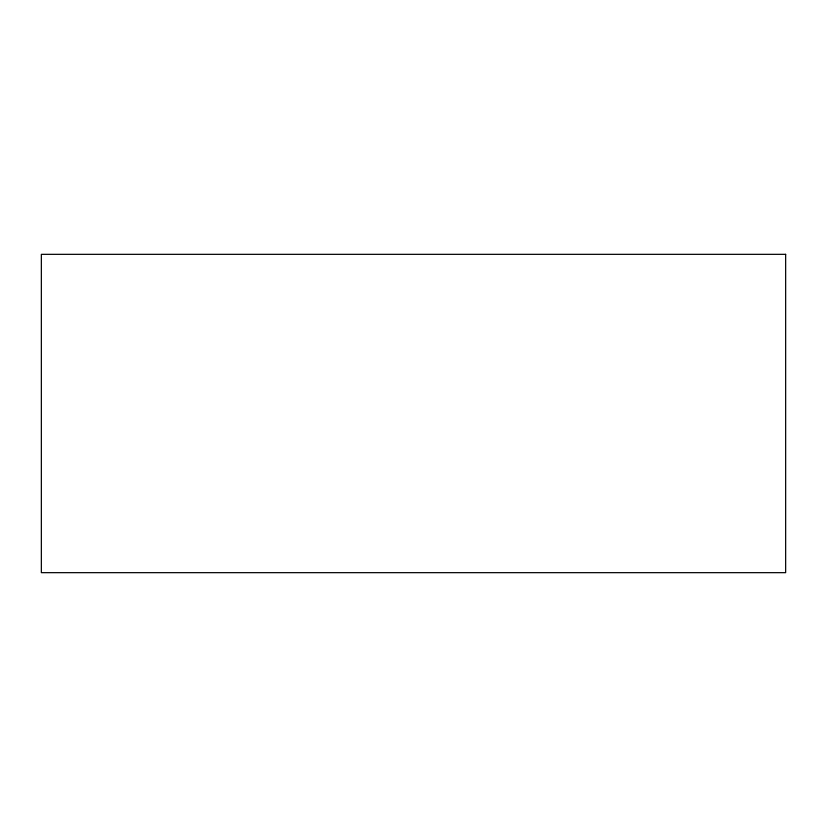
<?xml version="1.0" encoding="UTF-8"?>
<svg xmlns="http://www.w3.org/2000/svg" width="827" height="827" viewBox="0 0 827 827"><rect width="100%" height="100%" fill="white"/><g stroke="black" fill="none" stroke-linecap="round" stroke-linejoin="round"><path stroke-width="1.24" d="M785.65 254.334L41.35 254.334L41.35 572.666L785.65 572.666L785.65 254.334"/></g></svg>
